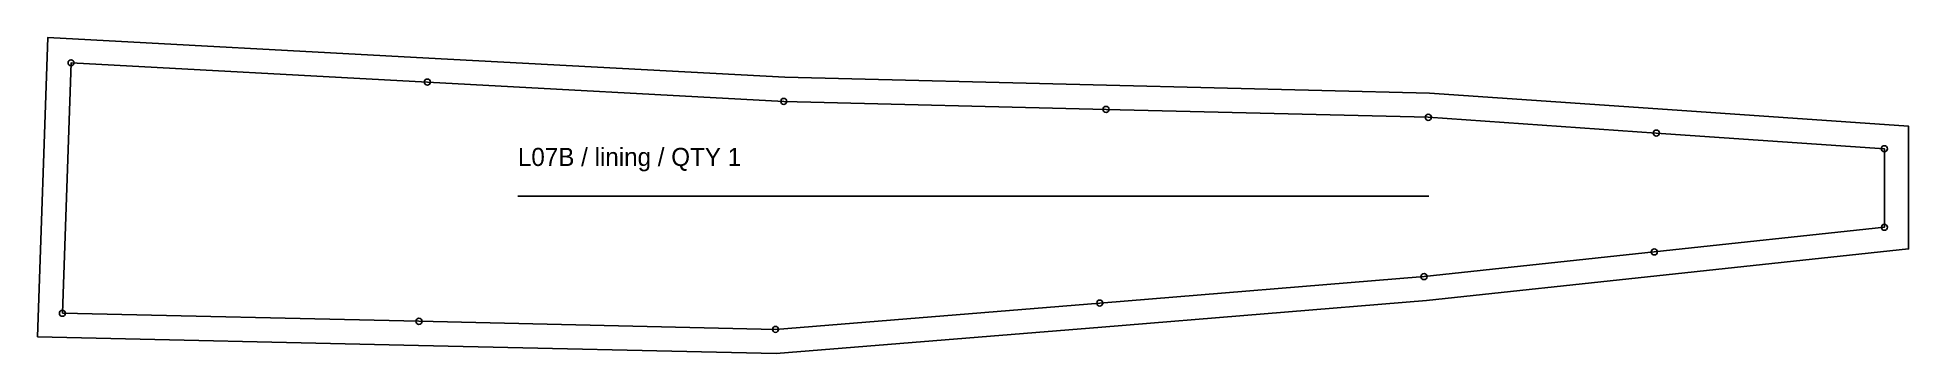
# Model space of a CAD drawing. Header units: millimetres. Extents: x -12 to 918, y -12 to 145.
import ezdxf

# ---------------------------------------------------------------- set-up
doc = ezdxf.new("R2010")
doc.units = ezdxf.units.MM
for name, color, linetype in [('CUT', 7, 'Continuous'), ('GRAIN', 3, 'Continuous'), ('ID', 7, 'Continuous'), ('NOTCH', 1, 'Continuous'), ('SEW', 5, 'Continuous')]:
    doc.layers.add(name, color=color, linetype=linetype)

msp = doc.modelspace()

# ---------------------------------------------------------------- linework, layer by layer
at = {"layer": 'CUT'}
msp.add_lwpolyline([(-12.42, -3.66), (-7.22, 145.26), (182.25, 135.02), (359.34, 125.46), (519.46, 121.48), (680.02, 117.5), (793.73, 109.66), (918.36, 101.08), (918.39, 40.02), (793.16, 26.61), (678.5, 14.32), (517.03, 1.18), (355.1, -12.01), (177.1, -7.97)], close=True, dxfattribs=at)
at = {"layer": 'GRAIN'}
msp.add_line((226.6, 66.31), (679.79, 66.31), dxfattribs=at)
at = {"layer": 'NOTCH'}
for centre in [(4.34, 132.62), (181.6, 123.04), (358.86, 113.46), (519.16, 109.48), (679.45, 105.51), (792.91, 97.69), (906.36, 89.87), (906.39, 50.8), (791.88, 38.54), (677.38, 26.27), (0, 8.06), (516.06, 13.14), (177.37, 4.03), (354.74, 0)]:
    msp.add_circle(centre, 1.5, dxfattribs=at)
at = {"layer": 'SEW'}
msp.add_lwpolyline([(0, 8.06), (177.37, 4.03), (354.74, 0), (516.06, 13.14), (677.38, 26.27), (791.88, 38.54), (906.39, 50.8), (906.36, 89.87), (792.91, 97.69), (679.45, 105.51), (519.16, 109.48), (358.86, 113.46), (181.6, 123.04), (4.34, 132.62)], close=True, dxfattribs=at)

# ---------------------------------------------------------------- texts
at = {"layer": 'ID'}
msp.add_text('L07B / lining / QTY 1', height=9, dxfattribs=at).set_placement((226.6, 81.31))

doc.saveas('drawing.dxf')
